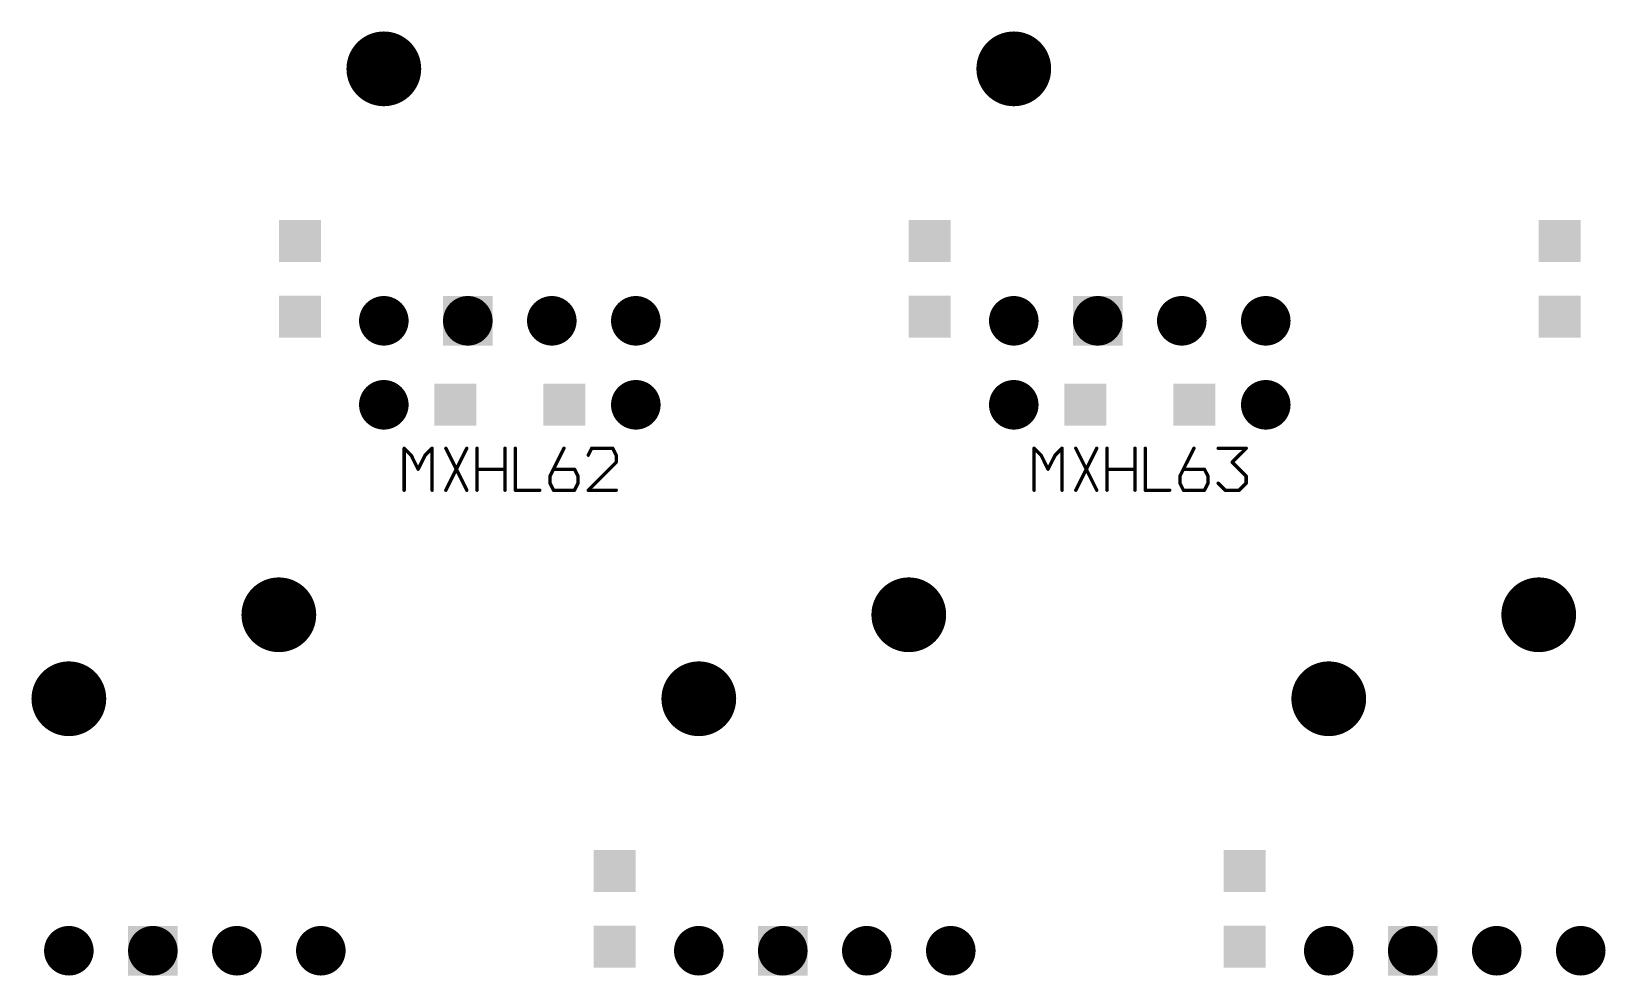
# Model space of a CAD drawing. Header units: millimetres. Extents: x 451 to 799, y 260 to 388.
# Drawn here: x 579.48 to 627.08, y 322.3 to 350.85 of the extents above; entities that cross this region are included whole.
import ezdxf

# ---------------------------------------------------------------- set-up
doc = ezdxf.new("R2010")
doc.units = ezdxf.units.MM
for name, color, linetype in [('3_A_', 4, 'Continuous'), ('4_A_', 54, 'Continuous'), ('5_A_', 7, 'Continuous')]:
    doc.layers.add(name, color=color, linetype=linetype)

# ---------------------------------------------------------------- blocks, each defined once
blk = doc.blocks.new('D24ROUND1_4986X1_4986')
blk.add_lwpolyline([(0.37465, 0, 0.7493, 0.7493, 1), (-0.37465, 0, 0.7493, 0.7493, 1), (0.37465, 0, 0.7493, 0.7493, 0)], format="xyseb")
blk = doc.blocks.new('D25ROUND2_2606X2_2606')
blk.add_lwpolyline([(0.56515, 0, 1.1303, 1.1303, 1), (-0.56515, 0, 1.1303, 1.1303, 1), (0.56515, 0, 1.1303, 1.1303, 0)], format="xyseb")
blk = doc.blocks.new('D16SQUARE1_27X1_27')
blk.add_solid([(-0.635, -0.635), (0.635, -0.635), (-0.635, 0.635), (0.635, 0.635)])
blk = doc.blocks.new('D41SQUARE1_4986X1_4986')
blk.add_solid([(-0.7493, -0.7493), (0.7493, -0.7493), (-0.7493, 0.7493), (0.7493, 0.7493)])

msp = doc.modelspace()

# ---------------------------------------------------------------- linework, layer by layer
at = {"layer": '5_A_'}
for points in [[(590.966, 338.031, 0.102, 0.102, 0), (590.755, 338.242, 0.102, 0.102, 0)], [(590.755, 338.242, 0.102, 0.102, 0), (590.755, 336.972, 0.102, 0.102, 0)], [(591.176, 337.607, 0.102, 0.102, 0), (590.966, 338.031, 0.102, 0.102, 0)], [(591.39, 338.031, 0.102, 0.102, 0), (591.176, 337.607, 0.102, 0.102, 0)], [(591.601, 338.242, 0.102, 0.102, 0), (591.39, 338.031, 0.102, 0.102, 0)], [(591.601, 336.972, 0.102, 0.102, 0), (591.601, 338.242, 0.102, 0.102, 0)], [(592.65, 336.972, 0.102, 0.102, 0), (592.015, 338.242, 0.102, 0.102, 0)], [(592.65, 338.242, 0.102, 0.102, 0), (592.015, 336.972, 0.102, 0.102, 0)], [(592.96, 336.972, 0.102, 0.102, 0), (592.96, 338.242, 0.102, 0.102, 0)], [(593.805, 336.972, 0.102, 0.102, 0), (593.805, 338.242, 0.102, 0.102, 0)], [(594.115, 336.972, 0.102, 0.102, 0), (594.115, 338.242, 0.102, 0.102, 0)], [(595.164, 337.396, 0.102, 0.102, 0), (595.588, 338.242, 0.102, 0.102, 0)], [(596.427, 338.242, 0.102, 0.102, 0), (596.32, 338.031, 0.102, 0.102, 0)], [(597.062, 338.242, 0.102, 0.102, 0), (596.427, 338.242, 0.102, 0.102, 0)], [(597.168, 338.031, 0.102, 0.102, 0), (597.062, 338.242, 0.102, 0.102, 0)], [(597.168, 337.82, 0.102, 0.102, 0), (597.168, 338.031, 0.102, 0.102, 0)], [(610.016, 338.031, 0.102, 0.102, 0), (609.805, 338.242, 0.102, 0.102, 0)], [(609.805, 338.242, 0.102, 0.102, 0), (609.805, 336.972, 0.102, 0.102, 0)], [(610.226, 337.607, 0.102, 0.102, 0), (610.016, 338.031, 0.102, 0.102, 0)], [(610.44, 338.031, 0.102, 0.102, 0), (610.226, 337.607, 0.102, 0.102, 0)], [(610.651, 338.242, 0.102, 0.102, 0), (610.44, 338.031, 0.102, 0.102, 0)], [(610.651, 336.972, 0.102, 0.102, 0), (610.651, 338.242, 0.102, 0.102, 0)], [(611.7, 336.972, 0.102, 0.102, 0), (611.065, 338.242, 0.102, 0.102, 0)], [(611.7, 338.242, 0.102, 0.102, 0), (611.065, 336.972, 0.102, 0.102, 0)], [(612.01, 336.972, 0.102, 0.102, 0), (612.01, 338.242, 0.102, 0.102, 0)], [(612.855, 336.972, 0.102, 0.102, 0), (612.855, 338.242, 0.102, 0.102, 0)], [(613.165, 336.972, 0.102, 0.102, 0), (613.165, 338.242, 0.102, 0.102, 0)], [(614.214, 337.396, 0.102, 0.102, 0), (614.638, 338.242, 0.102, 0.102, 0)], [(616.218, 338.242, 0.102, 0.102, 0), (615.37, 338.242, 0.102, 0.102, 0)], [(615.794, 337.82, 0.102, 0.102, 0), (616.218, 338.242, 0.102, 0.102, 0)], [(593.805, 337.607, 0.102, 0.102, 0), (592.96, 337.607, 0.102, 0.102, 0)], [(595.271, 337.607, 0.102, 0.102, 0), (595.906, 337.607, 0.102, 0.102, 0)], [(595.906, 337.607, 0.102, 0.102, 0), (596.013, 337.396, 0.102, 0.102, 0)], [(596.32, 336.972, 0.102, 0.102, 0), (597.168, 337.82, 0.102, 0.102, 0)], [(612.855, 337.607, 0.102, 0.102, 0), (612.01, 337.607, 0.102, 0.102, 0)], [(614.321, 337.607, 0.102, 0.102, 0), (614.956, 337.607, 0.102, 0.102, 0)], [(614.956, 337.607, 0.102, 0.102, 0), (615.063, 337.396, 0.102, 0.102, 0)], [(616.218, 337.396, 0.102, 0.102, 0), (615.794, 337.82, 0.102, 0.102, 0)], [(594.857, 336.972, 0.102, 0.102, 0), (594.115, 336.972, 0.102, 0.102, 0)], [(595.164, 337.185, 0.102, 0.102, 0), (595.164, 337.396, 0.102, 0.102, 0)], [(595.271, 336.972, 0.102, 0.102, 0), (595.164, 337.185, 0.102, 0.102, 0)], [(595.906, 336.972, 0.102, 0.102, 0), (595.271, 336.972, 0.102, 0.102, 0)], [(596.013, 337.185, 0.102, 0.102, 0), (595.906, 336.972, 0.102, 0.102, 0)], [(596.013, 337.396, 0.102, 0.102, 0), (596.013, 337.185, 0.102, 0.102, 0)], [(597.168, 336.972, 0.102, 0.102, 0), (596.32, 336.972, 0.102, 0.102, 0)], [(613.907, 336.972, 0.102, 0.102, 0), (613.165, 336.972, 0.102, 0.102, 0)], [(614.214, 337.185, 0.102, 0.102, 0), (614.214, 337.396, 0.102, 0.102, 0)], [(614.321, 336.972, 0.102, 0.102, 0), (614.214, 337.185, 0.102, 0.102, 0)], [(614.956, 336.972, 0.102, 0.102, 0), (614.321, 336.972, 0.102, 0.102, 0)], [(615.063, 337.185, 0.102, 0.102, 0), (614.956, 336.972, 0.102, 0.102, 0)], [(615.063, 337.396, 0.102, 0.102, 0), (615.063, 337.185, 0.102, 0.102, 0)], [(615.37, 337.185, 0.102, 0.102, 0), (615.583, 336.972, 0.102, 0.102, 0)], [(615.583, 336.972, 0.102, 0.102, 0), (616.005, 336.972, 0.102, 0.102, 0)], [(616.005, 336.972, 0.102, 0.102, 0), (616.218, 337.185, 0.102, 0.102, 0)], [(616.218, 337.185, 0.102, 0.102, 0), (616.218, 337.396, 0.102, 0.102, 0)]]:
    msp.add_lwpolyline(points, format="xyseb", dxfattribs=at)
for points in [[(590.729, 338.242, 0.0508, 0.0508, 1), (590.78, 338.242, 0.0508, 0.0508, 1), (590.729, 338.242, 0.0508, 0.0508, 0)], [(590.729, 338.242, 0.0508, 0.0508, 1), (590.78, 338.242, 0.0508, 0.0508, 1), (590.729, 338.242, 0.0508, 0.0508, 0)], [(590.729, 338.242, 0.0508, 0.0508, 1), (590.78, 338.242, 0.0508, 0.0508, 1), (590.729, 338.242, 0.0508, 0.0508, 0)], [(590.94, 338.031, 0.0508, 0.0508, 1), (590.991, 338.031, 0.0508, 0.0508, 1), (590.94, 338.031, 0.0508, 0.0508, 0)], [(590.94, 338.031, 0.0508, 0.0508, 1), (590.991, 338.031, 0.0508, 0.0508, 1), (590.94, 338.031, 0.0508, 0.0508, 0)], [(590.94, 338.031, 0.0508, 0.0508, 1), (590.991, 338.031, 0.0508, 0.0508, 1), (590.94, 338.031, 0.0508, 0.0508, 0)], [(591.364, 338.031, 0.0508, 0.0508, 1), (591.415, 338.031, 0.0508, 0.0508, 1), (591.364, 338.031, 0.0508, 0.0508, 0)], [(591.364, 338.031, 0.0508, 0.0508, 1), (591.415, 338.031, 0.0508, 0.0508, 1), (591.364, 338.031, 0.0508, 0.0508, 0)], [(591.364, 338.031, 0.0508, 0.0508, 1), (591.415, 338.031, 0.0508, 0.0508, 1), (591.364, 338.031, 0.0508, 0.0508, 0)], [(591.575, 338.242, 0.0508, 0.0508, 1), (591.626, 338.242, 0.0508, 0.0508, 1), (591.575, 338.242, 0.0508, 0.0508, 0)], [(591.575, 338.242, 0.0508, 0.0508, 1), (591.626, 338.242, 0.0508, 0.0508, 1), (591.575, 338.242, 0.0508, 0.0508, 0)], [(591.575, 338.242, 0.0508, 0.0508, 1), (591.626, 338.242, 0.0508, 0.0508, 1), (591.575, 338.242, 0.0508, 0.0508, 0)], [(591.989, 338.242, 0.0508, 0.0508, 1), (592.04, 338.242, 0.0508, 0.0508, 1), (591.989, 338.242, 0.0508, 0.0508, 0)], [(591.989, 338.242, 0.0508, 0.0508, 1), (592.04, 338.242, 0.0508, 0.0508, 1), (591.989, 338.242, 0.0508, 0.0508, 0)], [(592.624, 338.242, 0.0508, 0.0508, 1), (592.675, 338.242, 0.0508, 0.0508, 1), (592.624, 338.242, 0.0508, 0.0508, 0)], [(592.934, 338.242, 0.0508, 0.0508, 1), (592.985, 338.242, 0.0508, 0.0508, 1), (592.934, 338.242, 0.0508, 0.0508, 0)], [(592.934, 338.242, 0.0508, 0.0508, 1), (592.985, 338.242, 0.0508, 0.0508, 1), (592.934, 338.242, 0.0508, 0.0508, 0)], [(593.78, 338.242, 0.0508, 0.0508, 1), (593.831, 338.242, 0.0508, 0.0508, 1), (593.78, 338.242, 0.0508, 0.0508, 0)], [(593.78, 338.242, 0.0508, 0.0508, 1), (593.831, 338.242, 0.0508, 0.0508, 1), (593.78, 338.242, 0.0508, 0.0508, 0)], [(594.09, 338.242, 0.0508, 0.0508, 1), (594.141, 338.242, 0.0508, 0.0508, 1), (594.09, 338.242, 0.0508, 0.0508, 0)], [(594.09, 338.242, 0.0508, 0.0508, 1), (594.141, 338.242, 0.0508, 0.0508, 1), (594.09, 338.242, 0.0508, 0.0508, 0)], [(595.563, 338.242, 0.0508, 0.0508, 1), (595.614, 338.242, 0.0508, 0.0508, 1), (595.563, 338.242, 0.0508, 0.0508, 0)], [(595.563, 338.242, 0.0508, 0.0508, 1), (595.614, 338.242, 0.0508, 0.0508, 1), (595.563, 338.242, 0.0508, 0.0508, 0)], [(596.295, 338.031, 0.0508, 0.0508, 1), (596.345, 338.031, 0.0508, 0.0508, 1), (596.295, 338.031, 0.0508, 0.0508, 0)], [(596.295, 338.031, 0.0508, 0.0508, 1), (596.345, 338.031, 0.0508, 0.0508, 1), (596.295, 338.031, 0.0508, 0.0508, 0)], [(596.401, 338.242, 0.0508, 0.0508, 1), (596.452, 338.242, 0.0508, 0.0508, 1), (596.401, 338.242, 0.0508, 0.0508, 0)], [(596.401, 338.242, 0.0508, 0.0508, 1), (596.452, 338.242, 0.0508, 0.0508, 1), (596.401, 338.242, 0.0508, 0.0508, 0)], [(596.401, 338.242, 0.0508, 0.0508, 1), (596.452, 338.242, 0.0508, 0.0508, 1), (596.401, 338.242, 0.0508, 0.0508, 0)], [(597.036, 338.242, 0.0508, 0.0508, 1), (597.087, 338.242, 0.0508, 0.0508, 1), (597.036, 338.242, 0.0508, 0.0508, 0)], [(597.036, 338.242, 0.0508, 0.0508, 1), (597.087, 338.242, 0.0508, 0.0508, 1), (597.036, 338.242, 0.0508, 0.0508, 0)], [(597.036, 338.242, 0.0508, 0.0508, 1), (597.087, 338.242, 0.0508, 0.0508, 1), (597.036, 338.242, 0.0508, 0.0508, 0)], [(597.143, 338.031, 0.0508, 0.0508, 1), (597.194, 338.031, 0.0508, 0.0508, 1), (597.143, 338.031, 0.0508, 0.0508, 0)], [(597.143, 338.031, 0.0508, 0.0508, 1), (597.194, 338.031, 0.0508, 0.0508, 1), (597.143, 338.031, 0.0508, 0.0508, 0)], [(597.143, 338.031, 0.0508, 0.0508, 1), (597.194, 338.031, 0.0508, 0.0508, 1), (597.143, 338.031, 0.0508, 0.0508, 0)], [(609.779, 338.242, 0.0508, 0.0508, 1), (609.83, 338.242, 0.0508, 0.0508, 1), (609.779, 338.242, 0.0508, 0.0508, 0)], [(609.779, 338.242, 0.0508, 0.0508, 1), (609.83, 338.242, 0.0508, 0.0508, 1), (609.779, 338.242, 0.0508, 0.0508, 0)], [(609.779, 338.242, 0.0508, 0.0508, 1), (609.83, 338.242, 0.0508, 0.0508, 1), (609.779, 338.242, 0.0508, 0.0508, 0)], [(609.99, 338.031, 0.0508, 0.0508, 1), (610.041, 338.031, 0.0508, 0.0508, 1), (609.99, 338.031, 0.0508, 0.0508, 0)], [(609.99, 338.031, 0.0508, 0.0508, 1), (610.041, 338.031, 0.0508, 0.0508, 1), (609.99, 338.031, 0.0508, 0.0508, 0)], [(609.99, 338.031, 0.0508, 0.0508, 1), (610.041, 338.031, 0.0508, 0.0508, 1), (609.99, 338.031, 0.0508, 0.0508, 0)], [(610.414, 338.031, 0.0508, 0.0508, 1), (610.465, 338.031, 0.0508, 0.0508, 1), (610.414, 338.031, 0.0508, 0.0508, 0)], [(610.414, 338.031, 0.0508, 0.0508, 1), (610.465, 338.031, 0.0508, 0.0508, 1), (610.414, 338.031, 0.0508, 0.0508, 0)], [(610.414, 338.031, 0.0508, 0.0508, 1), (610.465, 338.031, 0.0508, 0.0508, 1), (610.414, 338.031, 0.0508, 0.0508, 0)], [(610.625, 338.242, 0.0508, 0.0508, 1), (610.676, 338.242, 0.0508, 0.0508, 1), (610.625, 338.242, 0.0508, 0.0508, 0)], [(610.625, 338.242, 0.0508, 0.0508, 1), (610.676, 338.242, 0.0508, 0.0508, 1), (610.625, 338.242, 0.0508, 0.0508, 0)], [(610.625, 338.242, 0.0508, 0.0508, 1), (610.676, 338.242, 0.0508, 0.0508, 1), (610.625, 338.242, 0.0508, 0.0508, 0)], [(611.039, 338.242, 0.0508, 0.0508, 1), (611.09, 338.242, 0.0508, 0.0508, 1), (611.039, 338.242, 0.0508, 0.0508, 0)], [(611.039, 338.242, 0.0508, 0.0508, 1), (611.09, 338.242, 0.0508, 0.0508, 1), (611.039, 338.242, 0.0508, 0.0508, 0)], [(611.674, 338.242, 0.0508, 0.0508, 1), (611.725, 338.242, 0.0508, 0.0508, 1), (611.674, 338.242, 0.0508, 0.0508, 0)], [(611.984, 338.242, 0.0508, 0.0508, 1), (612.035, 338.242, 0.0508, 0.0508, 1), (611.984, 338.242, 0.0508, 0.0508, 0)], [(611.984, 338.242, 0.0508, 0.0508, 1), (612.035, 338.242, 0.0508, 0.0508, 1), (611.984, 338.242, 0.0508, 0.0508, 0)], [(612.83, 338.242, 0.0508, 0.0508, 1), (612.881, 338.242, 0.0508, 0.0508, 1), (612.83, 338.242, 0.0508, 0.0508, 0)], [(612.83, 338.242, 0.0508, 0.0508, 1), (612.881, 338.242, 0.0508, 0.0508, 1), (612.83, 338.242, 0.0508, 0.0508, 0)], [(613.14, 338.242, 0.0508, 0.0508, 1), (613.191, 338.242, 0.0508, 0.0508, 1), (613.14, 338.242, 0.0508, 0.0508, 0)], [(613.14, 338.242, 0.0508, 0.0508, 1), (613.191, 338.242, 0.0508, 0.0508, 1), (613.14, 338.242, 0.0508, 0.0508, 0)], [(614.613, 338.242, 0.0508, 0.0508, 1), (614.664, 338.242, 0.0508, 0.0508, 1), (614.613, 338.242, 0.0508, 0.0508, 0)], [(614.613, 338.242, 0.0508, 0.0508, 1), (614.664, 338.242, 0.0508, 0.0508, 1), (614.613, 338.242, 0.0508, 0.0508, 0)], [(615.345, 338.242, 0.0508, 0.0508, 1), (615.395, 338.242, 0.0508, 0.0508, 1), (615.345, 338.242, 0.0508, 0.0508, 0)], [(615.345, 338.242, 0.0508, 0.0508, 1), (615.395, 338.242, 0.0508, 0.0508, 1), (615.345, 338.242, 0.0508, 0.0508, 0)], [(616.193, 338.242, 0.0508, 0.0508, 1), (616.244, 338.242, 0.0508, 0.0508, 1), (616.193, 338.242, 0.0508, 0.0508, 0)], [(616.193, 338.242, 0.0508, 0.0508, 1), (616.244, 338.242, 0.0508, 0.0508, 1), (616.193, 338.242, 0.0508, 0.0508, 0)], [(616.193, 338.242, 0.0508, 0.0508, 1), (616.244, 338.242, 0.0508, 0.0508, 1), (616.193, 338.242, 0.0508, 0.0508, 0)], [(591.151, 337.607, 0.0508, 0.0508, 1), (591.202, 337.607, 0.0508, 0.0508, 1), (591.151, 337.607, 0.0508, 0.0508, 0)], [(591.151, 337.607, 0.0508, 0.0508, 1), (591.202, 337.607, 0.0508, 0.0508, 1), (591.151, 337.607, 0.0508, 0.0508, 0)], [(591.151, 337.607, 0.0508, 0.0508, 1), (591.202, 337.607, 0.0508, 0.0508, 1), (591.151, 337.607, 0.0508, 0.0508, 0)], [(592.934, 337.607, 0.0508, 0.0508, 1), (592.985, 337.607, 0.0508, 0.0508, 1), (592.934, 337.607, 0.0508, 0.0508, 0)], [(592.934, 337.607, 0.0508, 0.0508, 1), (592.985, 337.607, 0.0508, 0.0508, 1), (592.934, 337.607, 0.0508, 0.0508, 0)], [(593.78, 337.607, 0.0508, 0.0508, 1), (593.831, 337.607, 0.0508, 0.0508, 1), (593.78, 337.607, 0.0508, 0.0508, 0)], [(595.246, 337.607, 0.0508, 0.0508, 1), (595.296, 337.607, 0.0508, 0.0508, 1), (595.246, 337.607, 0.0508, 0.0508, 0)], [(595.881, 337.607, 0.0508, 0.0508, 1), (595.931, 337.607, 0.0508, 0.0508, 1), (595.881, 337.607, 0.0508, 0.0508, 0)], [(595.881, 337.607, 0.0508, 0.0508, 1), (595.931, 337.607, 0.0508, 0.0508, 1), (595.881, 337.607, 0.0508, 0.0508, 0)], [(595.881, 337.607, 0.0508, 0.0508, 1), (595.931, 337.607, 0.0508, 0.0508, 1), (595.881, 337.607, 0.0508, 0.0508, 0)], [(597.143, 337.82, 0.0508, 0.0508, 1), (597.194, 337.82, 0.0508, 0.0508, 1), (597.143, 337.82, 0.0508, 0.0508, 0)], [(597.143, 337.82, 0.0508, 0.0508, 1), (597.194, 337.82, 0.0508, 0.0508, 1), (597.143, 337.82, 0.0508, 0.0508, 0)], [(597.143, 337.82, 0.0508, 0.0508, 1), (597.194, 337.82, 0.0508, 0.0508, 1), (597.143, 337.82, 0.0508, 0.0508, 0)], [(610.201, 337.607, 0.0508, 0.0508, 1), (610.252, 337.607, 0.0508, 0.0508, 1), (610.201, 337.607, 0.0508, 0.0508, 0)], [(610.201, 337.607, 0.0508, 0.0508, 1), (610.252, 337.607, 0.0508, 0.0508, 1), (610.201, 337.607, 0.0508, 0.0508, 0)], [(610.201, 337.607, 0.0508, 0.0508, 1), (610.252, 337.607, 0.0508, 0.0508, 1), (610.201, 337.607, 0.0508, 0.0508, 0)], [(611.984, 337.607, 0.0508, 0.0508, 1), (612.035, 337.607, 0.0508, 0.0508, 1), (611.984, 337.607, 0.0508, 0.0508, 0)], [(611.984, 337.607, 0.0508, 0.0508, 1), (612.035, 337.607, 0.0508, 0.0508, 1), (611.984, 337.607, 0.0508, 0.0508, 0)], [(612.83, 337.607, 0.0508, 0.0508, 1), (612.881, 337.607, 0.0508, 0.0508, 1), (612.83, 337.607, 0.0508, 0.0508, 0)], [(614.296, 337.607, 0.0508, 0.0508, 1), (614.346, 337.607, 0.0508, 0.0508, 1), (614.296, 337.607, 0.0508, 0.0508, 0)], [(614.931, 337.607, 0.0508, 0.0508, 1), (614.981, 337.607, 0.0508, 0.0508, 1), (614.931, 337.607, 0.0508, 0.0508, 0)], [(614.931, 337.607, 0.0508, 0.0508, 1), (614.981, 337.607, 0.0508, 0.0508, 1), (614.931, 337.607, 0.0508, 0.0508, 0)], [(614.931, 337.607, 0.0508, 0.0508, 1), (614.981, 337.607, 0.0508, 0.0508, 1), (614.931, 337.607, 0.0508, 0.0508, 0)], [(615.769, 337.82, 0.0508, 0.0508, 1), (615.82, 337.82, 0.0508, 0.0508, 1), (615.769, 337.82, 0.0508, 0.0508, 0)], [(615.769, 337.82, 0.0508, 0.0508, 1), (615.82, 337.82, 0.0508, 0.0508, 1), (615.769, 337.82, 0.0508, 0.0508, 0)], [(615.769, 337.82, 0.0508, 0.0508, 1), (615.82, 337.82, 0.0508, 0.0508, 1), (615.769, 337.82, 0.0508, 0.0508, 0)], [(590.729, 336.972, 0.0508, 0.0508, 1), (590.78, 336.972, 0.0508, 0.0508, 1), (590.729, 336.972, 0.0508, 0.0508, 0)], [(590.729, 336.972, 0.0508, 0.0508, 1), (590.78, 336.972, 0.0508, 0.0508, 1), (590.729, 336.972, 0.0508, 0.0508, 0)], [(591.575, 336.972, 0.0508, 0.0508, 1), (591.626, 336.972, 0.0508, 0.0508, 1), (591.575, 336.972, 0.0508, 0.0508, 0)], [(591.989, 336.972, 0.0508, 0.0508, 1), (592.04, 336.972, 0.0508, 0.0508, 1), (591.989, 336.972, 0.0508, 0.0508, 0)], [(591.989, 336.972, 0.0508, 0.0508, 1), (592.04, 336.972, 0.0508, 0.0508, 1), (591.989, 336.972, 0.0508, 0.0508, 0)], [(592.624, 336.972, 0.0508, 0.0508, 1), (592.675, 336.972, 0.0508, 0.0508, 1), (592.624, 336.972, 0.0508, 0.0508, 0)], [(592.934, 336.972, 0.0508, 0.0508, 1), (592.985, 336.972, 0.0508, 0.0508, 1), (592.934, 336.972, 0.0508, 0.0508, 0)], [(593.78, 336.972, 0.0508, 0.0508, 1), (593.831, 336.972, 0.0508, 0.0508, 1), (593.78, 336.972, 0.0508, 0.0508, 0)], [(594.09, 336.972, 0.0508, 0.0508, 1), (594.141, 336.972, 0.0508, 0.0508, 1), (594.09, 336.972, 0.0508, 0.0508, 0)], [(594.09, 336.972, 0.0508, 0.0508, 1), (594.141, 336.972, 0.0508, 0.0508, 1), (594.09, 336.972, 0.0508, 0.0508, 0)], [(594.09, 336.972, 0.0508, 0.0508, 1), (594.141, 336.972, 0.0508, 0.0508, 1), (594.09, 336.972, 0.0508, 0.0508, 0)], [(594.832, 336.972, 0.0508, 0.0508, 1), (594.882, 336.972, 0.0508, 0.0508, 1), (594.832, 336.972, 0.0508, 0.0508, 0)], [(595.139, 337.396, 0.0508, 0.0508, 1), (595.19, 337.396, 0.0508, 0.0508, 1), (595.139, 337.396, 0.0508, 0.0508, 0)], [(595.139, 337.396, 0.0508, 0.0508, 1), (595.19, 337.396, 0.0508, 0.0508, 1), (595.139, 337.396, 0.0508, 0.0508, 0)], [(595.139, 337.396, 0.0508, 0.0508, 1), (595.19, 337.396, 0.0508, 0.0508, 1), (595.139, 337.396, 0.0508, 0.0508, 0)], [(595.139, 337.185, 0.0508, 0.0508, 1), (595.19, 337.185, 0.0508, 0.0508, 1), (595.139, 337.185, 0.0508, 0.0508, 0)], [(595.139, 337.185, 0.0508, 0.0508, 1), (595.19, 337.185, 0.0508, 0.0508, 1), (595.139, 337.185, 0.0508, 0.0508, 0)], [(595.139, 337.185, 0.0508, 0.0508, 1), (595.19, 337.185, 0.0508, 0.0508, 1), (595.139, 337.185, 0.0508, 0.0508, 0)], [(595.246, 336.972, 0.0508, 0.0508, 1), (595.296, 336.972, 0.0508, 0.0508, 1), (595.246, 336.972, 0.0508, 0.0508, 0)], [(595.246, 336.972, 0.0508, 0.0508, 1), (595.296, 336.972, 0.0508, 0.0508, 1), (595.246, 336.972, 0.0508, 0.0508, 0)], [(595.246, 336.972, 0.0508, 0.0508, 1), (595.296, 336.972, 0.0508, 0.0508, 1), (595.246, 336.972, 0.0508, 0.0508, 0)], [(595.881, 336.972, 0.0508, 0.0508, 1), (595.931, 336.972, 0.0508, 0.0508, 1), (595.881, 336.972, 0.0508, 0.0508, 0)], [(595.881, 336.972, 0.0508, 0.0508, 1), (595.931, 336.972, 0.0508, 0.0508, 1), (595.881, 336.972, 0.0508, 0.0508, 0)], [(595.881, 336.972, 0.0508, 0.0508, 1), (595.931, 336.972, 0.0508, 0.0508, 1), (595.881, 336.972, 0.0508, 0.0508, 0)], [(595.987, 337.396, 0.0508, 0.0508, 1), (596.038, 337.396, 0.0508, 0.0508, 1), (595.987, 337.396, 0.0508, 0.0508, 0)], [(595.987, 337.396, 0.0508, 0.0508, 1), (596.038, 337.396, 0.0508, 0.0508, 1), (595.987, 337.396, 0.0508, 0.0508, 0)], [(595.987, 337.396, 0.0508, 0.0508, 1), (596.038, 337.396, 0.0508, 0.0508, 1), (595.987, 337.396, 0.0508, 0.0508, 0)], [(595.987, 337.185, 0.0508, 0.0508, 1), (596.038, 337.185, 0.0508, 0.0508, 1), (595.987, 337.185, 0.0508, 0.0508, 0)], [(595.987, 337.185, 0.0508, 0.0508, 1), (596.038, 337.185, 0.0508, 0.0508, 1), (595.987, 337.185, 0.0508, 0.0508, 0)], [(595.987, 337.185, 0.0508, 0.0508, 1), (596.038, 337.185, 0.0508, 0.0508, 1), (595.987, 337.185, 0.0508, 0.0508, 0)], [(596.295, 336.972, 0.0508, 0.0508, 1), (596.345, 336.972, 0.0508, 0.0508, 1), (596.295, 336.972, 0.0508, 0.0508, 0)], [(596.295, 336.972, 0.0508, 0.0508, 1), (596.345, 336.972, 0.0508, 0.0508, 1), (596.295, 336.972, 0.0508, 0.0508, 0)], [(596.295, 336.972, 0.0508, 0.0508, 1), (596.345, 336.972, 0.0508, 0.0508, 1), (596.295, 336.972, 0.0508, 0.0508, 0)], [(597.143, 336.972, 0.0508, 0.0508, 1), (597.194, 336.972, 0.0508, 0.0508, 1), (597.143, 336.972, 0.0508, 0.0508, 0)], [(609.779, 336.972, 0.0508, 0.0508, 1), (609.83, 336.972, 0.0508, 0.0508, 1), (609.779, 336.972, 0.0508, 0.0508, 0)], [(609.779, 336.972, 0.0508, 0.0508, 1), (609.83, 336.972, 0.0508, 0.0508, 1), (609.779, 336.972, 0.0508, 0.0508, 0)], [(610.625, 336.972, 0.0508, 0.0508, 1), (610.676, 336.972, 0.0508, 0.0508, 1), (610.625, 336.972, 0.0508, 0.0508, 0)], [(611.039, 336.972, 0.0508, 0.0508, 1), (611.09, 336.972, 0.0508, 0.0508, 1), (611.039, 336.972, 0.0508, 0.0508, 0)], [(611.039, 336.972, 0.0508, 0.0508, 1), (611.09, 336.972, 0.0508, 0.0508, 1), (611.039, 336.972, 0.0508, 0.0508, 0)], [(611.674, 336.972, 0.0508, 0.0508, 1), (611.725, 336.972, 0.0508, 0.0508, 1), (611.674, 336.972, 0.0508, 0.0508, 0)], [(611.984, 336.972, 0.0508, 0.0508, 1), (612.035, 336.972, 0.0508, 0.0508, 1), (611.984, 336.972, 0.0508, 0.0508, 0)], [(612.83, 336.972, 0.0508, 0.0508, 1), (612.881, 336.972, 0.0508, 0.0508, 1), (612.83, 336.972, 0.0508, 0.0508, 0)], [(613.14, 336.972, 0.0508, 0.0508, 1), (613.191, 336.972, 0.0508, 0.0508, 1), (613.14, 336.972, 0.0508, 0.0508, 0)], [(613.14, 336.972, 0.0508, 0.0508, 1), (613.191, 336.972, 0.0508, 0.0508, 1), (613.14, 336.972, 0.0508, 0.0508, 0)], [(613.14, 336.972, 0.0508, 0.0508, 1), (613.191, 336.972, 0.0508, 0.0508, 1), (613.14, 336.972, 0.0508, 0.0508, 0)], [(613.882, 336.972, 0.0508, 0.0508, 1), (613.932, 336.972, 0.0508, 0.0508, 1), (613.882, 336.972, 0.0508, 0.0508, 0)], [(614.189, 337.396, 0.0508, 0.0508, 1), (614.24, 337.396, 0.0508, 0.0508, 1), (614.189, 337.396, 0.0508, 0.0508, 0)], [(614.189, 337.396, 0.0508, 0.0508, 1), (614.24, 337.396, 0.0508, 0.0508, 1), (614.189, 337.396, 0.0508, 0.0508, 0)], [(614.189, 337.396, 0.0508, 0.0508, 1), (614.24, 337.396, 0.0508, 0.0508, 1), (614.189, 337.396, 0.0508, 0.0508, 0)], [(614.189, 337.185, 0.0508, 0.0508, 1), (614.24, 337.185, 0.0508, 0.0508, 1), (614.189, 337.185, 0.0508, 0.0508, 0)], [(614.189, 337.185, 0.0508, 0.0508, 1), (614.24, 337.185, 0.0508, 0.0508, 1), (614.189, 337.185, 0.0508, 0.0508, 0)], [(614.189, 337.185, 0.0508, 0.0508, 1), (614.24, 337.185, 0.0508, 0.0508, 1), (614.189, 337.185, 0.0508, 0.0508, 0)], [(614.296, 336.972, 0.0508, 0.0508, 1), (614.346, 336.972, 0.0508, 0.0508, 1), (614.296, 336.972, 0.0508, 0.0508, 0)], [(614.296, 336.972, 0.0508, 0.0508, 1), (614.346, 336.972, 0.0508, 0.0508, 1), (614.296, 336.972, 0.0508, 0.0508, 0)], [(614.296, 336.972, 0.0508, 0.0508, 1), (614.346, 336.972, 0.0508, 0.0508, 1), (614.296, 336.972, 0.0508, 0.0508, 0)], [(614.931, 336.972, 0.0508, 0.0508, 1), (614.981, 336.972, 0.0508, 0.0508, 1), (614.931, 336.972, 0.0508, 0.0508, 0)], [(614.931, 336.972, 0.0508, 0.0508, 1), (614.981, 336.972, 0.0508, 0.0508, 1), (614.931, 336.972, 0.0508, 0.0508, 0)], [(614.931, 336.972, 0.0508, 0.0508, 1), (614.981, 336.972, 0.0508, 0.0508, 1), (614.931, 336.972, 0.0508, 0.0508, 0)], [(615.037, 337.396, 0.0508, 0.0508, 1), (615.088, 337.396, 0.0508, 0.0508, 1), (615.037, 337.396, 0.0508, 0.0508, 0)], [(615.037, 337.396, 0.0508, 0.0508, 1), (615.088, 337.396, 0.0508, 0.0508, 1), (615.037, 337.396, 0.0508, 0.0508, 0)], [(615.037, 337.396, 0.0508, 0.0508, 1), (615.088, 337.396, 0.0508, 0.0508, 1), (615.037, 337.396, 0.0508, 0.0508, 0)], [(615.037, 337.185, 0.0508, 0.0508, 1), (615.088, 337.185, 0.0508, 0.0508, 1), (615.037, 337.185, 0.0508, 0.0508, 0)], [(615.037, 337.185, 0.0508, 0.0508, 1), (615.088, 337.185, 0.0508, 0.0508, 1), (615.037, 337.185, 0.0508, 0.0508, 0)], [(615.037, 337.185, 0.0508, 0.0508, 1), (615.088, 337.185, 0.0508, 0.0508, 1), (615.037, 337.185, 0.0508, 0.0508, 0)], [(615.345, 337.185, 0.0508, 0.0508, 1), (615.395, 337.185, 0.0508, 0.0508, 1), (615.345, 337.185, 0.0508, 0.0508, 0)], [(615.558, 336.972, 0.0508, 0.0508, 1), (615.609, 336.972, 0.0508, 0.0508, 1), (615.558, 336.972, 0.0508, 0.0508, 0)], [(615.558, 336.972, 0.0508, 0.0508, 1), (615.609, 336.972, 0.0508, 0.0508, 1), (615.558, 336.972, 0.0508, 0.0508, 0)], [(615.558, 336.972, 0.0508, 0.0508, 1), (615.609, 336.972, 0.0508, 0.0508, 1), (615.558, 336.972, 0.0508, 0.0508, 0)], [(615.98, 336.972, 0.0508, 0.0508, 1), (616.03, 336.972, 0.0508, 0.0508, 1), (615.98, 336.972, 0.0508, 0.0508, 0)], [(615.98, 336.972, 0.0508, 0.0508, 1), (616.03, 336.972, 0.0508, 0.0508, 1), (615.98, 336.972, 0.0508, 0.0508, 0)], [(615.98, 336.972, 0.0508, 0.0508, 1), (616.03, 336.972, 0.0508, 0.0508, 1), (615.98, 336.972, 0.0508, 0.0508, 0)], [(616.193, 337.396, 0.0508, 0.0508, 1), (616.244, 337.396, 0.0508, 0.0508, 1), (616.193, 337.396, 0.0508, 0.0508, 0)], [(616.193, 337.396, 0.0508, 0.0508, 1), (616.244, 337.396, 0.0508, 0.0508, 1), (616.193, 337.396, 0.0508, 0.0508, 0)], [(616.193, 337.396, 0.0508, 0.0508, 1), (616.244, 337.396, 0.0508, 0.0508, 1), (616.193, 337.396, 0.0508, 0.0508, 0)], [(616.193, 337.185, 0.0508, 0.0508, 1), (616.244, 337.185, 0.0508, 0.0508, 1), (616.193, 337.185, 0.0508, 0.0508, 0)], [(616.193, 337.185, 0.0508, 0.0508, 1), (616.244, 337.185, 0.0508, 0.0508, 1), (616.193, 337.185, 0.0508, 0.0508, 0)], [(616.193, 337.185, 0.0508, 0.0508, 1), (616.244, 337.185, 0.0508, 0.0508, 1), (616.193, 337.185, 0.0508, 0.0508, 0)]]:
    msp.add_lwpolyline(points, format="xyseb", close=True, dxfattribs=at)

# ---------------------------------------------------------------- block references
at = {"layer": '3_A_'}
for name, p in [('D25ROUND2_2606X2_2606', (590.14, 349.715)), ('D25ROUND2_2606X2_2606', (609.19, 349.715)), ('D24ROUND1_4986X1_4986', (590.14, 342.095)), ('D24ROUND1_4986X1_4986', (592.68, 342.095)), ('D24ROUND1_4986X1_4986', (595.22, 342.095)), ('D24ROUND1_4986X1_4986', (597.76, 342.095)), ('D24ROUND1_4986X1_4986', (609.19, 342.095)), ('D24ROUND1_4986X1_4986', (611.73, 342.095)), ('D24ROUND1_4986X1_4986', (614.27, 342.095)), ('D24ROUND1_4986X1_4986', (616.81, 342.095)), ('D24ROUND1_4986X1_4986', (590.14, 339.555)), ('D24ROUND1_4986X1_4986', (597.76, 339.555)), ('D24ROUND1_4986X1_4986', (609.19, 339.555)), ('D24ROUND1_4986X1_4986', (616.81, 339.555)), ('D25ROUND2_2606X2_2606', (586.965, 333.205)), ('D25ROUND2_2606X2_2606', (606.015, 333.205)), ('D25ROUND2_2606X2_2606', (625.065, 333.205)), ('D25ROUND2_2606X2_2606', (580.615, 330.665)), ('D25ROUND2_2606X2_2606', (599.665, 330.665)), ('D25ROUND2_2606X2_2606', (618.715, 330.665)), ('D24ROUND1_4986X1_4986', (580.615, 323.045)), ('D24ROUND1_4986X1_4986', (583.155, 323.045)), ('D24ROUND1_4986X1_4986', (585.695, 323.045)), ('D24ROUND1_4986X1_4986', (588.235, 323.045)), ('D24ROUND1_4986X1_4986', (599.665, 323.045)), ('D24ROUND1_4986X1_4986', (602.205, 323.045)), ('D24ROUND1_4986X1_4986', (604.745, 323.045)), ('D24ROUND1_4986X1_4986', (607.285, 323.045)), ('D24ROUND1_4986X1_4986', (618.715, 323.045)), ('D24ROUND1_4986X1_4986', (621.255, 323.045)), ('D24ROUND1_4986X1_4986', (623.795, 323.045)), ('D24ROUND1_4986X1_4986', (626.335, 323.045))]:
    msp.add_blockref(name, p, dxfattribs=at)
at = {"layer": '4_A_'}
for name, p in [('D25ROUND2_2606X2_2606', (590.14, 349.715)), ('D25ROUND2_2606X2_2606', (609.19, 349.715)), ('D16SQUARE1_27X1_27', (587.6, 344.508)), ('D16SQUARE1_27X1_27', (606.65, 344.508)), ('D16SQUARE1_27X1_27', (625.7, 344.508)), ('D16SQUARE1_27X1_27', (587.6, 342.222)), ('D24ROUND1_4986X1_4986', (590.14, 342.095)), ('D41SQUARE1_4986X1_4986', (592.68, 342.095)), ('D24ROUND1_4986X1_4986', (595.22, 342.095)), ('D24ROUND1_4986X1_4986', (597.76, 342.095)), ('D16SQUARE1_27X1_27', (606.65, 342.222)), ('D24ROUND1_4986X1_4986', (609.19, 342.095)), ('D41SQUARE1_4986X1_4986', (611.73, 342.095)), ('D24ROUND1_4986X1_4986', (614.27, 342.095)), ('D24ROUND1_4986X1_4986', (616.81, 342.095)), ('D16SQUARE1_27X1_27', (625.7, 342.222)), ('D24ROUND1_4986X1_4986', (590.14, 339.555)), ('D16SQUARE1_27X1_27', (592.299, 339.555)), ('D16SQUARE1_27X1_27', (595.601, 339.555)), ('D24ROUND1_4986X1_4986', (597.76, 339.555)), ('D24ROUND1_4986X1_4986', (609.19, 339.555)), ('D16SQUARE1_27X1_27', (611.349, 339.555)), ('D16SQUARE1_27X1_27', (614.651, 339.555)), ('D24ROUND1_4986X1_4986', (616.81, 339.555)), ('D25ROUND2_2606X2_2606', (586.965, 333.205)), ('D25ROUND2_2606X2_2606', (606.015, 333.205)), ('D25ROUND2_2606X2_2606', (625.065, 333.205)), ('D25ROUND2_2606X2_2606', (580.615, 330.665)), ('D25ROUND2_2606X2_2606', (599.665, 330.665)), ('D25ROUND2_2606X2_2606', (618.715, 330.665)), ('D16SQUARE1_27X1_27', (597.125, 325.458)), ('D16SQUARE1_27X1_27', (616.175, 325.458)), ('D24ROUND1_4986X1_4986', (580.615, 323.045)), ('D41SQUARE1_4986X1_4986', (583.155, 323.045)), ('D24ROUND1_4986X1_4986', (585.695, 323.045)), ('D24ROUND1_4986X1_4986', (588.235, 323.045)), ('D16SQUARE1_27X1_27', (597.125, 323.172)), ('D24ROUND1_4986X1_4986', (599.665, 323.045)), ('D41SQUARE1_4986X1_4986', (602.205, 323.045)), ('D24ROUND1_4986X1_4986', (604.745, 323.045)), ('D24ROUND1_4986X1_4986', (607.285, 323.045)), ('D16SQUARE1_27X1_27', (616.175, 323.172)), ('D24ROUND1_4986X1_4986', (618.715, 323.045)), ('D41SQUARE1_4986X1_4986', (621.255, 323.045)), ('D24ROUND1_4986X1_4986', (623.795, 323.045)), ('D24ROUND1_4986X1_4986', (626.335, 323.045))]:
    msp.add_blockref(name, p, dxfattribs=at)

doc.saveas('drawing.dxf')
